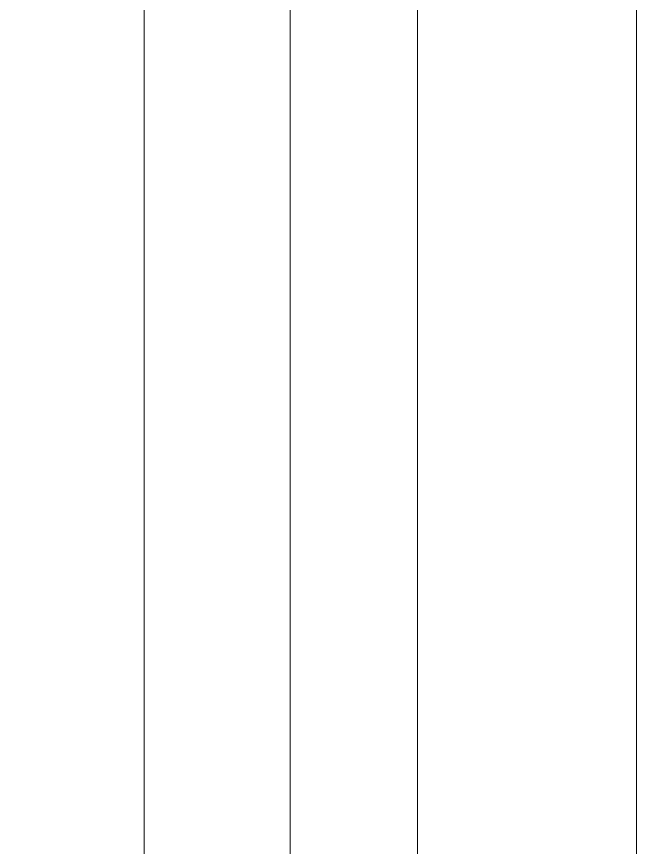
# Model space of a CAD drawing. Header units: millimetres. Extents: x -5 to 111, y -3 to 86.
# Drawn here: x 21.785 to 21.87, y 19.0725 to 19.1865 of the extents above; entities that cross this region are included whole.
import ezdxf

# ---------------------------------------------------------------- set-up
doc = ezdxf.new("R2010")
doc.units = ezdxf.units.MM
doc.layers.add('A1I6----E-', color=3, linetype='Continuous', lineweight=25)

# ---------------------------------------------------------------- blocks, each defined once
blk = doc.blocks.new('Gruppe-464')
at = {"layer": 'A1I6----E-', "linetype": 'Continuous', "lineweight": 9}
for p, q in [((-28.99794458999203, -22.18860285796169), (-28.99794458999201, -24.06360285796177)), ((-28.97794458999201, -24.06360285796177), (-28.97794458999203, -22.18860285796169))]:
    blk.add_line(p, q, dxfattribs=at)
blk.add_lwpolyline([(-28.96044458999202, -24.06360285796174), (-29.01544458999201, -24.06360285796174), (-29.01544458999201, -24.12360285796175), (-28.93044458999201, -24.12360285796175), (-28.93044458999204, -22.12860285796172), (-29.01544458999204, -22.12860285796172), (-29.01544458999204, -22.18860285796172), (-28.96044458999204, -22.18860285796172)], close=True, dxfattribs=at)
blk = doc.blocks.new('Gruppe-466')
at = {"layer": 'A1I6----E-'}
blk.add_blockref('Gruppe-464', (0, 0), dxfattribs=at)

msp = doc.modelspace()

# ---------------------------------------------------------------- block references
at = {"layer": 'A1I6----E-'}
msp.add_blockref('Gruppe-466', (50.80044558999202, 42.54360285796177), dxfattribs=at)

doc.saveas('drawing.dxf')
